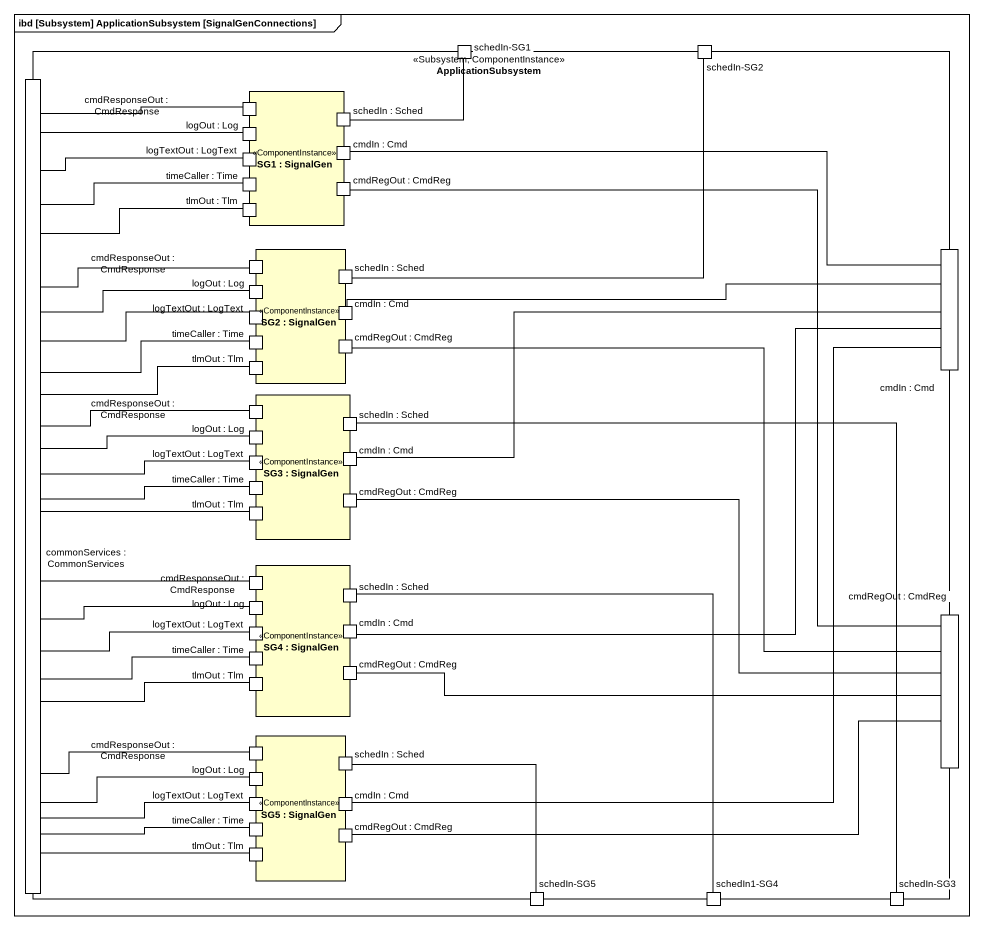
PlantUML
@startuml
mainframe ibd [Subsystem] ApplicationSubsystem [SignalGenConnections]
rectangle ApplicationSubsystem <<Subsystem, ComponentInstance>> {
  port "schedIn-SG1" as schedIn_SG1
  port "schedIn-SG2" as schedIn_SG2
  port "commonServices : CommonServices" as commonServices
  rectangle "SG1 : SignalGen" as SG1 <<ComponentInstance>> {
    port "cmdResponseOut : CmdResponse" as cmdResponseOut_CmdResponse
    port "logOut : Log" as logOut_Log
    port "schedIn : Sched" as schedIn_Sched
    port "logTextOut : LogText" as logTextOut_LogText
    port "timeCaller : Time" as timeCaller_Time
    port "cmdIn : Cmd" as cmdIn_Cmd
    port "cmdRegOut : CmdReg" as cmdRegOut_CmdReg
    port "tlmOut : Tlm" as tlmOut_Tlm
  }
  rectangle "SG2 : SignalGen" as SG2 <<ComponentInstance>> {
    port "cmdResponseOut : CmdResponse" as cmdResponseOut_CmdResponse_2
    port "logOut : Log" as logOut_Log_2
    port "schedIn : Sched" as schedIn_Sched_2
    port "logTextOut : LogText" as logTextOut_LogText_2
    port "timeCaller : Time" as timeCaller_Time_2
    port "cmdIn : Cmd" as cmdIn_Cmd_3
    port "cmdRegOut : CmdReg" as cmdRegOut_CmdReg_2
    port "tlmOut : Tlm" as tlmOut_Tlm_2
  }
  port "cmdIn : Cmd" as cmdIn_Cmd_2
  rectangle "SG3 : SignalGen" as SG3 <<ComponentInstance>> {
    port "cmdResponseOut : CmdResponse" as cmdResponseOut_CmdResponse_3
    port "schedIn : Sched" as schedIn_Sched_3
    port "logOut : Log" as logOut_Log_3
    port "logTextOut : LogText" as logTextOut_LogText_3
    port "cmdIn : Cmd" as cmdIn_Cmd_4
    port "timeCaller : Time" as timeCaller_Time_3
    port "tlmOut : Tlm" as tlmOut_Tlm_3
    port "cmdRegOut : CmdReg" as cmdRegOut_CmdReg_3
  }
  rectangle "SG4 : SignalGen" as SG4 <<ComponentInstance>> {
    port "cmdResponseOut : CmdResponse" as cmdResponseOut_CmdResponse_4
    port "schedIn : Sched" as schedIn_Sched_4
    port "logOut : Log" as logOut_Log_4
    port "logTextOut : LogText" as logTextOut_LogText_4
    port "cmdIn : Cmd" as cmdIn_Cmd_5
    port "timeCaller : Time" as timeCaller_Time_4
    port "cmdRegOut : CmdReg" as cmdRegOut_CmdReg_5
    port "tlmOut : Tlm" as tlmOut_Tlm_4
  }
  port "cmdRegOut : CmdReg" as cmdRegOut_CmdReg_4
  rectangle "SG5 : SignalGen" as SG5 <<ComponentInstance>> {
    port "cmdResponseOut : CmdResponse" as cmdResponseOut_CmdResponse_5
    port "logOut : Log" as logOut_Log_5
    port "schedIn : Sched" as schedIn_Sched_5
    port "logTextOut : LogText" as logTextOut_LogText_5
    port "timeCaller : Time" as timeCaller_Time_5
    port "cmdIn : Cmd" as cmdIn_Cmd_6
    port "cmdRegOut : CmdReg" as cmdRegOut_CmdReg_6
    port "tlmOut : Tlm" as tlmOut_Tlm_5
  }
  port "schedIn-SG5" as schedIn_SG5
  port "schedIn1-SG4" as schedIn1_SG4
  port "schedIn-SG3" as schedIn_SG3
}
schedIn_SG1 -left- schedIn_Sched
schedIn_SG2 -- schedIn_Sched_2
cmdResponseOut_CmdResponse -- commonServices
logOut_Log -- commonServices
logTextOut_LogText -- commonServices
timeCaller_Time -- commonServices
cmdRegOut_CmdReg -- cmdRegOut_CmdReg_4
tlmOut_Tlm -- commonServices
cmdResponseOut_CmdResponse_2 -- commonServices
cmdIn_Cmd_2 -left- cmdIn_Cmd
cmdIn_Cmd_2 -left- cmdIn_Cmd_3
cmdIn_Cmd_2 -left- cmdIn_Cmd_4
cmdIn_Cmd_2 -left- cmdIn_Cmd_5
cmdIn_Cmd_2 -- cmdIn_Cmd_6
logOut_Log_2 -- commonServices
logTextOut_LogText_2 -- commonServices
timeCaller_Time_2 -- commonServices
cmdRegOut_CmdReg_2 -right- cmdRegOut_CmdReg_4
tlmOut_Tlm_2 -left- commonServices
cmdResponseOut_CmdResponse_3 -left- commonServices
logOut_Log_3 -left- commonServices
logTextOut_LogText_3 -left- commonServices
timeCaller_Time_3 -left- commonServices
tlmOut_Tlm_3 -left- commonServices
cmdRegOut_CmdReg_3 -right- cmdRegOut_CmdReg_4
cmdResponseOut_CmdResponse_4 -left- commonServices
logOut_Log_4 -left- commonServices
logTextOut_LogText_4 -up- commonServices
timeCaller_Time_4 -up- commonServices
cmdRegOut_CmdReg_5 -right- cmdRegOut_CmdReg_4
tlmOut_Tlm_4 -up- commonServices
cmdResponseOut_CmdResponse_5 -up- commonServices
logOut_Log_5 -up- commonServices
logTextOut_LogText_5 -up- commonServices
timeCaller_Time_5 -up- commonServices
cmdRegOut_CmdReg_6 -right- cmdRegOut_CmdReg_4
tlmOut_Tlm_5 -up- commonServices
schedIn_SG5 -up- schedIn_Sched_5
schedIn1_SG4 -up- schedIn_Sched_4
schedIn_SG3 -up- schedIn_Sched_3
@enduml
